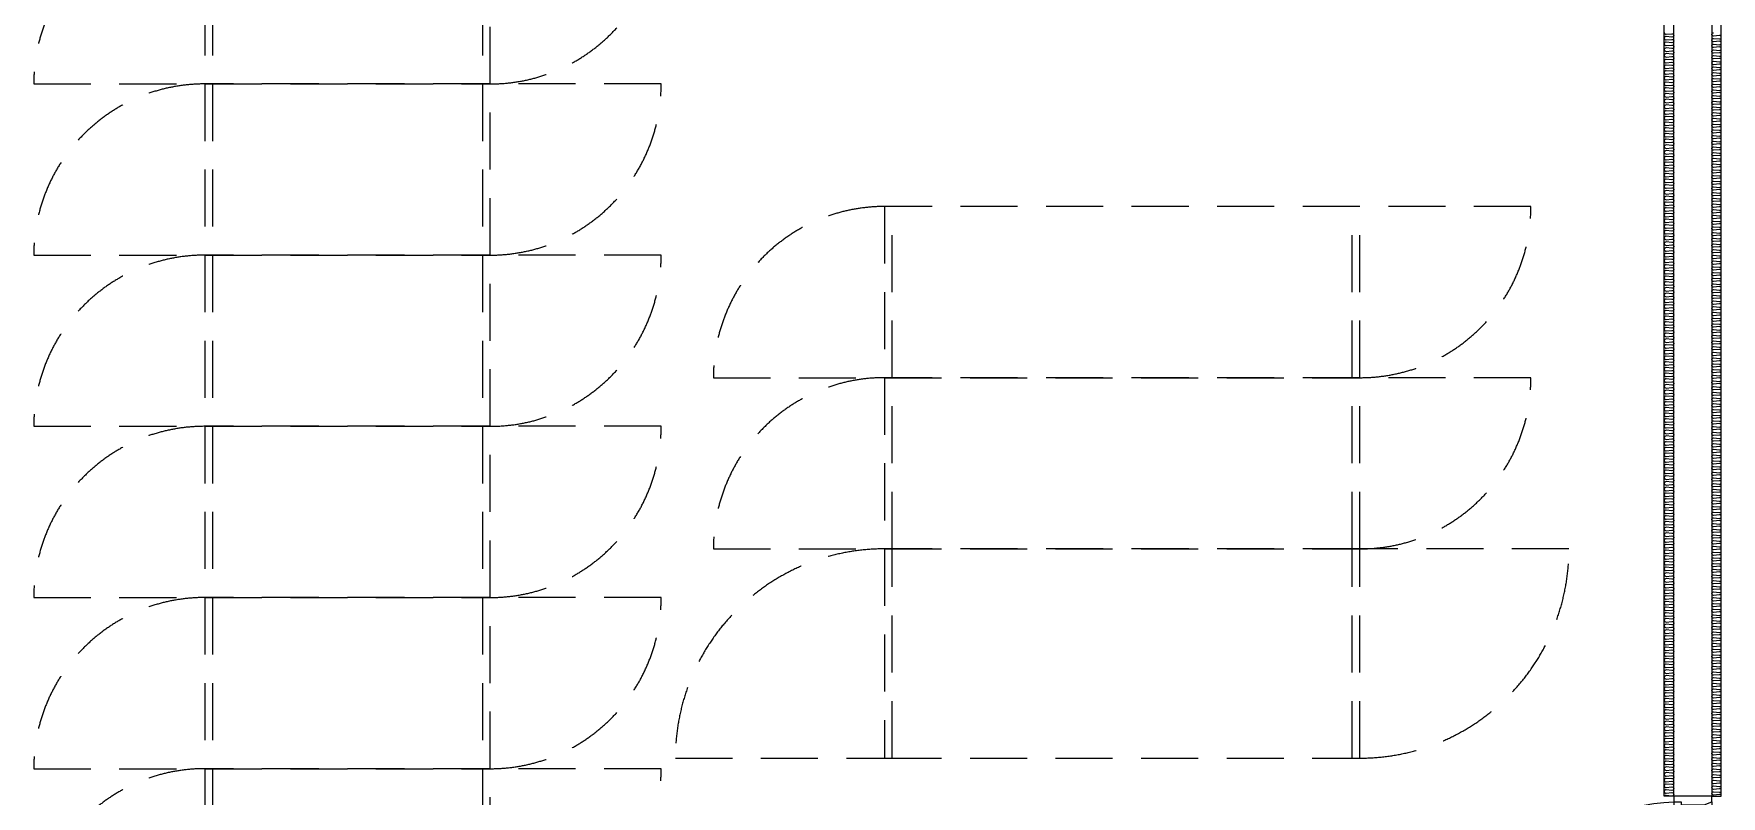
# Model space of a CAD drawing. Header units: millimetres. Extents: x -95754 to 177808, y 34455 to 150605.
# Drawn here: x 126028 to 134904, y 114070 to 118078 of the extents above; entities that cross this region are included whole.
import ezdxf

# ---------------------------------------------------------------- set-up
doc = ezdxf.new("R2010")
doc.units = ezdxf.units.MM
doc.header["$LTSCALE"] = 300
doc.linetypes.add('H1', pattern=[1.5, 1, -0.5])
for name, color, linetype in [('------00 Switch Gear', 8, 'Continuous'), ('------00 Switch Gear_Number', 1, 'Continuous'), ('A-DOOR', 4, 'Continuous'), ('A-DOOR-1', 1, 'Continuous'), ('A-DOOR-8', 8, 'Continuous'), ('A-ETC-전기', 253, 'H1'), ('A-WALL-D', 7, 'Continuous'), ('ISL', 251, 'Continuous')]:
    doc.layers.add(name, color=color, linetype=linetype)

# ---------------------------------------------------------------- blocks, each defined once
blk = doc.blocks.new('FSD-1')
at = {"layer": 'A-DOOR'}
for points in [[(190359.4, 600586.7), (190359.4, 600556.7), (190319.4, 600556.7), (190319.4, 600541.7), (190199.4, 600541.7), (190159.4, 600556.7), (190159.4, 600586.7)], [(190359.4, 599516.7), (191399.4, 599516.7), (191399.4, 599556.7), (190359.4, 599556.7)], [(190359.4, 599486.7), (190359.4, 599516.7), (190319.4, 599516.7), (190319.4, 599531.7), (190199.4, 599531.7), (190159.4, 599516.7), (190159.4, 599486.7)]]:
    blk.add_lwpolyline(points, close=True, dxfattribs=at)
at = {"layer": 'A-DOOR-1'}
blk.add_arc((190322.5, 599479.8), 1077.5, 1.96142, 88.03858, dxfattribs=at)
at = {"layer": 'A-DOOR-8'}
for p, q in [((190159.4, 600556.7), (190159.4, 599516.7)), ((190319.4, 600556.7), (190319.4, 599516.7)), ((190359.4, 600556.7), (190359.4, 599516.7))]:
    blk.add_line(p, q, dxfattribs=at)
blk = doc.blocks.new('1100x2200')
at = {"layer": 'A-ETC-전기'}
for p, q in [((-2160, 0), (-2160, 1100)), ((1400, 1100), (258, 1100)), ((260, 0), (260, 1100)), ((-3300, 0), (-2158, 0))]:
    blk.add_line(p, q, dxfattribs=at)
at = {"layer": 'A-ETC-전기', "elevation": 0}
blk.add_lwpolyline([(300, 0), (300, 1100), (-2200, 1100), (-2200, 0)], close=True, dxfattribs=at)
at = {"layer": 'A-ETC-전기'}
for centre, start, end in [((-2200, 0), 90, 180), ((300, 1100), 270, 0)]:
    blk.add_arc(centre, 1100, start, end, dxfattribs=at)
blk = doc.blocks.new('900x2200')
at = {"layer": 'A-ETC-전기'}
for p, q in [((-2460, 900), (-2460, 0)), ((900, 900), (-42, 900)), ((-40, 900), (-40, 0)), ((-3400, 0), (-2458, 0))]:
    blk.add_line(p, q, dxfattribs=at)
blk.add_lwpolyline([(-2500, 900), (-2500, 0), (0, 0), (0, 900)], close=True, dxfattribs=at)
for centre, start, end in [((-2500, 0), 90, 180), ((0, 900), 270, 0)]:
    blk.add_arc(centre, 900, start, end, dxfattribs=at)
blk = doc.blocks.new('900X1500')
at = {"layer": 'A-ETC-전기'}
for p, q in [((-1460, 900), (-1460, 0)), ((900, 900), (-42, 900)), ((-40, 900), (-40, 0)), ((-2400, 0), (-1458, 0))]:
    blk.add_line(p, q, dxfattribs=at)
at = {"layer": 'A-ETC-전기', "elevation": 0}
blk.add_lwpolyline([(-1500, 900), (-1500, 0), (0, 0), (0, 900)], close=True, dxfattribs=at)
at = {"layer": 'A-ETC-전기'}
for centre, start, end in [((-1500, 0), 90, 180), ((0, 900), 270, 0)]:
    blk.add_arc(centre, 900, start, end, dxfattribs=at)

msp = doc.modelspace()

# ---------------------------------------------------------------- linework, layer by layer
at = {"layer": 'A-WALL-D'}
msp.add_lwpolyline([(134653.6, 114070), (134653.6, 124205), (134853.6, 124205), (134853.6, 114070), (134653.6, 114070)], dxfattribs=at)
at = {"layer": 'ISL'}
for p, q in [((134653.6, 114070), (134603.6, 114070)), ((134853.6, 114070), (134903.6, 114070))]:
    msp.add_line(p, q, dxfattribs=at)
msp.add_lwpolyline([(134603.6, 114070), (134603.6, 124205)], dxfattribs=at)
at = {"layer": 'ISL', "elevation": 0}
msp.add_lwpolyline([(134903.6, 114070), (134903.6, 124205)], dxfattribs=at)
at = {"layer": 'ISL'}
msp.add_lwpolyline([(134603.6, 118085, 0.44469), (134613.6, 118076), (134643.6, 118079, -1.108889), (134643.6, 118061), (134613.6, 118064, 0.44469), (134603.6, 118055, 0.44469), (134613.6, 118046), (134643.6, 118049, -1.108889), (134643.6, 118031), (134613.6, 118034, 0.44469), (134603.6, 118025, 0.44469), (134613.6, 118016), (134643.6, 118019, -1.108889), (134643.6, 118001), (134613.6, 118004, 0.44469), (134603.6, 117995, 0.44469), (134613.6, 117986), (134643.6, 117989, -1.108889), (134643.6, 117971), (134613.6, 117974, 0.44469), (134603.6, 117965, 0.44469), (134613.6, 117956), (134643.6, 117959, -1.108889), (134643.6, 117941), (134613.6, 117944, 0.44469), (134603.6, 117935, 0.44469), (134613.6, 117926), (134643.6, 117929, -1.108889), (134643.6, 117911), (134613.6, 117914, 0.44469), (134603.6, 117905, 0.44469), (134613.6, 117896), (134643.6, 117899, -1.108889), (134643.6, 117881), (134613.6, 117884, 0.44469), (134603.6, 117875, 0.44469), (134613.6, 117866), (134643.6, 117869, -1.108889), (134643.6, 117851), (134613.6, 117854, 0.44469), (134603.6, 117845, 0.44469), (134613.6, 117836), (134643.6, 117839, -1.108889), (134643.6, 117821), (134613.6, 117824, 0.44469), (134603.6, 117815, 0.44469), (134613.6, 117806), (134643.6, 117809, -1.108889), (134643.6, 117791), (134613.6, 117794, 0.44469), (134603.6, 117785, 0.44469), (134613.6, 117776), (134643.6, 117779, -1.108889), (134643.6, 117761), (134613.6, 117764, 0.44469), (134603.6, 117755, 0.44469), (134613.6, 117746), (134643.6, 117749, -1.108889), (134643.6, 117731), (134613.6, 117734, 0.44469), (134603.6, 117725, 0.44469), (134613.6, 117716), (134643.6, 117719, -1.108889), (134643.6, 117701), (134613.6, 117704, 0.44469), (134603.6, 117695, 0.44469), (134613.6, 117686), (134643.6, 117689, -1.108889), (134643.6, 117671), (134613.6, 117674, 0.44469), (134603.6, 117665, 0.44469), (134613.6, 117656), (134643.6, 117659, -1.108889), (134643.6, 117641), (134613.6, 117644, 0.44469), (134603.6, 117635, 0.44469), (134613.6, 117626), (134643.6, 117629, -1.108889), (134643.6, 117611), (134613.6, 117614, 0.44469), (134603.6, 117605, 0.44469), (134613.6, 117596), (134643.6, 117599, -1.108889), (134643.6, 117581), (134613.6, 117584, 0.44469), (134603.6, 117575, 0.44469), (134613.6, 117566), (134643.6, 117569, -1.108889), (134643.6, 117551), (134613.6, 117554, 0.44469), (134603.6, 117545, 0.44469), (134613.6, 117536), (134643.6, 117539, -1.108889), (134643.6, 117521), (134613.6, 117524, 0.44469), (134603.6, 117515, 0.44469), (134613.6, 117506), (134643.6, 117509, -1.108889), (134643.6, 117491), (134613.6, 117494, 0.44469), (134603.6, 117485, 0.44469), (134613.6, 117476), (134643.6, 117479, -1.108889), (134643.6, 117461), (134613.6, 117464, 0.44469), (134603.6, 117455, 0.44469), (134613.6, 117446), (134643.6, 117449, -1.108889), (134643.6, 117431), (134613.6, 117434, 0.44469), (134603.6, 117425, 0.44469), (134613.6, 117416), (134643.6, 117419, -1.108889), (134643.6, 117401), (134613.6, 117404, 0.44469), (134603.6, 117395, 0.44469), (134613.6, 117386), (134643.6, 117389, -1.108889), (134643.6, 117371), (134613.6, 117374, 0.44469), (134603.6, 117365, 0.44469), (134613.6, 117356), (134643.6, 117359, -1.108889), (134643.6, 117341), (134613.6, 117344, 0.44469), (134603.6, 117335, 0.44469), (134613.6, 117326), (134643.6, 117329, -1.108889), (134643.6, 117311), (134613.6, 117314, 0.44469), (134603.6, 117305, 0.44469), (134613.6, 117296), (134643.6, 117299, -1.108889), (134643.6, 117281), (134613.6, 117284, 0.44469), (134603.6, 117275, 0.44469), (134613.6, 117266), (134643.6, 117269, -1.108889), (134643.6, 117251), (134613.6, 117254, 0.44469), (134603.6, 117245, 0.44469), (134613.6, 117236), (134643.6, 117239, -1.108889), (134643.6, 117221), (134613.6, 117224, 0.44469), (134603.6, 117215, 0.44469), (134613.6, 117206), (134643.6, 117209, -1.108889), (134643.6, 117191), (134613.6, 117194, 0.44469), (134603.6, 117185, 0.44469), (134613.6, 117176), (134643.6, 117179, -1.108889), (134643.6, 117161), (134613.6, 117164, 0.44469), (134603.6, 117155, 0.44469), (134613.6, 117146), (134643.6, 117149, -1.108889), (134643.6, 117131), (134613.6, 117134, 0.44469), (134603.6, 117125, 0.44469), (134613.6, 117116), (134643.6, 117119, -1.108889), (134643.6, 117101), (134613.6, 117104, 0.44469), (134603.6, 117095, 0.44469), (134613.6, 117086), (134643.6, 117089, -1.108889), (134643.6, 117071), (134613.6, 117074, 0.44469), (134603.6, 117065, 0.44469), (134613.6, 117056), (134643.6, 117059, -1.108889), (134643.6, 117041), (134613.6, 117044, 0.44469), (134603.6, 117035, 0.44469), (134613.6, 117026), (134643.6, 117029, -1.108889), (134643.6, 117011), (134613.6, 117014, 0.44469), (134603.6, 117005, 0.44469), (134613.6, 116996), (134643.6, 116999, -1.108889), (134643.6, 116981), (134613.6, 116984, 0.44469), (134603.6, 116975, 0.44469), (134613.6, 116966), (134643.6, 116969, -1.108889), (134643.6, 116951), (134613.6, 116954, 0.44469), (134603.6, 116945, 0.44469), (134613.6, 116936), (134643.6, 116939, -1.108889), (134643.6, 116921), (134613.6, 116924, 0.44469), (134603.6, 116915, 0.44469), (134613.6, 116906), (134643.6, 116909, -1.108889), (134643.6, 116891), (134613.6, 116894, 0.44469), (134603.6, 116885, 0.44469), (134613.6, 116876), (134643.6, 116879, -1.108889), (134643.6, 116861), (134613.6, 116864, 0.44469), (134603.6, 116855, 0.44469), (134613.6, 116846), (134643.6, 116849, -1.108889), (134643.6, 116831), (134613.6, 116834, 0.44469), (134603.6, 116825, 0.44469), (134613.6, 116816), (134643.6, 116819, -1.108889), (134643.6, 116801), (134613.6, 116804, 0.44469), (134603.6, 116795, 0.44469), (134613.6, 116786), (134643.6, 116789, -1.108889), (134643.6, 116771), (134613.6, 116774, 0.44469), (134603.6, 116765, 0.44469), (134613.6, 116756), (134643.6, 116759, -1.108889), (134643.6, 116741), (134613.6, 116744, 0.44469), (134603.6, 116735, 0.44469), (134613.6, 116726), (134643.6, 116729, -1.108889), (134643.6, 116711), (134613.6, 116714, 0.44469), (134603.6, 116705, 0.44469), (134613.6, 116696), (134643.6, 116699, -1.108889), (134643.6, 116681), (134613.6, 116684, 0.44469), (134603.6, 116675, 0.44469), (134613.6, 116666), (134643.6, 116669, -1.108889), (134643.6, 116651), (134613.6, 116654, 0.44469), (134603.6, 116645, 0.44469), (134613.6, 116636), (134643.6, 116639, -1.108889), (134643.6, 116621), (134613.6, 116624, 0.44469), (134603.6, 116615, 0.44469), (134613.6, 116606), (134643.6, 116609, -1.108889), (134643.6, 116591), (134613.6, 116594, 0.44469), (134603.6, 116585, 0.44469), (134613.6, 116576), (134643.6, 116579, -1.108889), (134643.6, 116561), (134613.6, 116564, 0.44469), (134603.6, 116555, 0.44469), (134613.6, 116546), (134643.6, 116549, -1.108889), (134643.6, 116531), (134613.6, 116534, 0.44469), (134603.6, 116525, 0.44469), (134613.6, 116516), (134643.6, 116519, -1.108889), (134643.6, 116501), (134613.6, 116504, 0.44469), (134603.6, 116495, 0.44469), (134613.6, 116486), (134643.6, 116489, -1.108889), (134643.6, 116471), (134613.6, 116474, 0.44469), (134603.6, 116465, 0.44469), (134613.6, 116456), (134643.6, 116459, -1.108889), (134643.6, 116441), (134613.6, 116444, 0.44469), (134603.6, 116435, 0.44469), (134613.6, 116426), (134643.6, 116429, -1.108889), (134643.6, 116411), (134613.6, 116414, 0.44469), (134603.6, 116405, 0.44469), (134613.6, 116396), (134643.6, 116399, -1.108889), (134643.6, 116381), (134613.6, 116384, 0.44469), (134603.6, 116375, 0.44469), (134613.6, 116366), (134643.6, 116369, -1.108889), (134643.6, 116351), (134613.6, 116354, 0.44469), (134603.6, 116345, 0.44469), (134613.6, 116336), (134643.6, 116339, -1.108889), (134643.6, 116321), (134613.6, 116324, 0.44469), (134603.6, 116315, 0.44469), (134613.6, 116306), (134643.6, 116309, -1.108889), (134643.6, 116291), (134613.6, 116294, 0.44469), (134603.6, 116285, 0.44469), (134613.6, 116276), (134643.6, 116279, -1.108889), (134643.6, 116261), (134613.6, 116264, 0.44469), (134603.6, 116255, 0.44469), (134613.6, 116246), (134643.6, 116249, -1.108889), (134643.6, 116231), (134613.6, 116234, 0.44469), (134603.6, 116225, 0.44469), (134613.6, 116216), (134643.6, 116219, -1.108889), (134643.6, 116201), (134613.6, 116204, 0.44469), (134603.6, 116195, 0.44469), (134613.6, 116186), (134643.6, 116189, -1.108889), (134643.6, 116171), (134613.6, 116174, 0.44469), (134603.6, 116165, 0.44469), (134613.6, 116156), (134643.6, 116159, -1.108889), (134643.6, 116141), (134613.6, 116144, 0.44469), (134603.6, 116135, 0.44469), (134613.6, 116126), (134643.6, 116129, -1.108889), (134643.6, 116111), (134613.6, 116114, 0.44469), (134603.6, 116105, 0.44469), (134613.6, 116096), (134643.6, 116099, -1.108889), (134643.6, 116081), (134613.6, 116084, 0.44469), (134603.6, 116075, 0.44469), (134613.6, 116066), (134643.6, 116069, -1.108889), (134643.6, 116051), (134613.6, 116054, 0.44469), (134603.6, 116045, 0.44469), (134613.6, 116036), (134643.6, 116039, -1.108889), (134643.6, 116021), (134613.6, 116024, 0.44469), (134603.6, 116015, 0.44469), (134613.6, 116006), (134643.6, 116009, -1.108889), (134643.6, 115991), (134613.6, 115994, 0.44469), (134603.6, 115985, 0.44469), (134613.6, 115976), (134643.6, 115979, -1.108889), (134643.6, 115961), (134613.6, 115964, 0.44469), (134603.6, 115955, 0.44469), (134613.6, 115946), (134643.6, 115949, -1.108889), (134643.6, 115931), (134613.6, 115934, 0.44469), (134603.6, 115925, 0.44469), (134613.6, 115916), (134643.6, 115919, -1.108889), (134643.6, 115901), (134613.6, 115904, 0.44469), (134603.6, 115895, 0.44469), (134613.6, 115886), (134643.6, 115889, -1.108889), (134643.6, 115871), (134613.6, 115874, 0.44469), (134603.6, 115865, 0.44469), (134613.6, 115856), (134643.6, 115859, -1.108889), (134643.6, 115841), (134613.6, 115844, 0.44469), (134603.6, 115835, 0.44469), (134613.6, 115826), (134643.6, 115829, -1.108889), (134643.6, 115811), (134613.6, 115814, 0.44469), (134603.6, 115805, 0.44469), (134613.6, 115796), (134643.6, 115799, -1.108889), (134643.6, 115781), (134613.6, 115784, 0.44469), (134603.6, 115775, 0.44469), (134613.6, 115766), (134643.6, 115769, -1.108889), (134643.6, 115751), (134613.6, 115754, 0.44469), (134603.6, 115745, 0.44469), (134613.6, 115736), (134643.6, 115739, -1.108889), (134643.6, 115721), (134613.6, 115724, 0.44469), (134603.6, 115715, 0.44469), (134613.6, 115706), (134643.6, 115709, -1.108889), (134643.6, 115691), (134613.6, 115694, 0.44469), (134603.6, 115685, 0.44469), (134613.6, 115676), (134643.6, 115679, -1.108889), (134643.6, 115661), (134613.6, 115664, 0.44469), (134603.6, 115655, 0.44469), (134613.6, 115646), (134643.6, 115649, -1.108889), (134643.6, 115631), (134613.6, 115634, 0.44469), (134603.6, 115625, 0.44469), (134613.6, 115616), (134643.6, 115619, -1.108889), (134643.6, 115601), (134613.6, 115604, 0.44469), (134603.6, 115595, 0.44469), (134613.6, 115586), (134643.6, 115589, -1.108889), (134643.6, 115571), (134613.6, 115574, 0.44469), (134603.6, 115565, 0.44469), (134613.6, 115556), (134643.6, 115559, -1.108889), (134643.6, 115541), (134613.6, 115544, 0.44469), (134603.6, 115535, 0.44469), (134613.6, 115526), (134643.6, 115529, -1.108889), (134643.6, 115511), (134613.6, 115514, 0.44469), (134603.6, 115505, 0.44469), (134613.6, 115496), (134643.6, 115499, -1.108889), (134643.6, 115481), (134613.6, 115484, 0.44469), (134603.6, 115475, 0.44469), (134613.6, 115466), (134643.6, 115469, -1.108889), (134643.6, 115451), (134613.6, 115454, 0.44469), (134603.6, 115445, 0.44469), (134613.6, 115436), (134643.6, 115439, -1.108889), (134643.6, 115421), (134613.6, 115424, 0.44469), (134603.6, 115415, 0.44469), (134613.6, 115406), (134643.6, 115409, -1.108889), (134643.6, 115391), (134613.6, 115394, 0.44469), (134603.6, 115385, 0.44469), (134613.6, 115376), (134643.6, 115379, -1.108889), (134643.6, 115361), (134613.6, 115364, 0.44469), (134603.6, 115355, 0.44469), (134613.6, 115346), (134643.6, 115349, -1.108889), (134643.6, 115331), (134613.6, 115334, 0.44469), (134603.6, 115325, 0.44469), (134613.6, 115316), (134643.6, 115319, -1.108889), (134643.6, 115301), (134613.6, 115304, 0.44469), (134603.6, 115295, 0.44469), (134613.6, 115286), (134643.6, 115289, -1.108889), (134643.6, 115271), (134613.6, 115274, 0.44469), (134603.6, 115265, 0.44469), (134613.6, 115256), (134643.6, 115259, -1.108889), (134643.6, 115241), (134613.6, 115244, 0.44469), (134603.6, 115235, 0.44469), (134613.6, 115226), (134643.6, 115229, -1.108889), (134643.6, 115211), (134613.6, 115214, 0.44469), (134603.6, 115205, 0.44469), (134613.6, 115196), (134643.6, 115199, -1.108889), (134643.6, 115181), (134613.6, 115184, 0.44469), (134603.6, 115175, 0.44469), (134613.6, 115166), (134643.6, 115169, -1.108889), (134643.6, 115151), (134613.6, 115154, 0.44469), (134603.6, 115145, 0.44469), (134613.6, 115136), (134643.6, 115139, -1.108889), (134643.6, 115121), (134613.6, 115124, 0.44469), (134603.6, 115115, 0.44469), (134613.6, 115106), (134643.6, 115109, -1.108889), (134643.6, 115091), (134613.6, 115094, 0.44469), (134603.6, 115085, 0.44469), (134613.6, 115076), (134643.6, 115079, -1.108889), (134643.6, 115061), (134613.6, 115064, 0.44469), (134603.6, 115055, 0.44469), (134613.6, 115046), (134643.6, 115049, -1.108889), (134643.6, 115031), (134613.6, 115034, 0.44469), (134603.6, 115025, 0.44469), (134613.6, 115016), (134643.6, 115019, -1.108889), (134643.6, 115001), (134613.6, 115004, 0.44469), (134603.6, 114995, 0.44469), (134613.6, 114986), (134643.6, 114989, -1.108889), (134643.6, 114971), (134613.6, 114974, 0.44469), (134603.6, 114965, 0.44469), (134613.6, 114956), (134643.6, 114959, -1.108889), (134643.6, 114941), (134613.6, 114944, 0.44469), (134603.6, 114935, 0.44469), (134613.6, 114926), (134643.6, 114929, -1.108889), (134643.6, 114911), (134613.6, 114914, 0.44469), (134603.6, 114905, 0.44469), (134613.6, 114896), (134643.6, 114899, -1.108889), (134643.6, 114881), (134613.6, 114884, 0.44469), (134603.6, 114875, 0.44469), (134613.6, 114866), (134643.6, 114869, -1.108889), (134643.6, 114851), (134613.6, 114854, 0.44469), (134603.6, 114845, 0.44469), (134613.6, 114836), (134643.6, 114839, -1.108889), (134643.6, 114821), (134613.6, 114824, 0.44469), (134603.6, 114815, 0.44469), (134613.6, 114806), (134643.6, 114809, -1.108889), (134643.6, 114791), (134613.6, 114794, 0.44469), (134603.6, 114785, 0.44469), (134613.6, 114776), (134643.6, 114779, -1.108889), (134643.6, 114761), (134613.6, 114764, 0.44469), (134603.6, 114755, 0.44469), (134613.6, 114746), (134643.6, 114749, -1.108889), (134643.6, 114731), (134613.6, 114734, 0.44469), (134603.6, 114725, 0.44469), (134613.6, 114716), (134643.6, 114719, -1.108889), (134643.6, 114701), (134613.6, 114704, 0.44469), (134603.6, 114695, 0.44469), (134613.6, 114686), (134643.6, 114689, -1.108889), (134643.6, 114671), (134613.6, 114674, 0.44469), (134603.6, 114665, 0.44469), (134613.6, 114656), (134643.6, 114659, -1.108889), (134643.6, 114641), (134613.6, 114644, 0.44469), (134603.6, 114635, 0.44469), (134613.6, 114626), (134643.6, 114629, -1.108889), (134643.6, 114611), (134613.6, 114614, 0.44469), (134603.6, 114605, 0.44469), (134613.6, 114596), (134643.6, 114599, -1.108889), (134643.6, 114581), (134613.6, 114584, 0.44469), (134603.6, 114575, 0.44469), (134613.6, 114566), (134643.6, 114569, -1.108889), (134643.6, 114551), (134613.6, 114554, 0.44469), (134603.6, 114545, 0.44469), (134613.6, 114536), (134643.6, 114539, -1.108889), (134643.6, 114521), (134613.6, 114524, 0.44469), (134603.6, 114515, 0.44469), (134613.6, 114506), (134643.6, 114509, -1.108889), (134643.6, 114491), (134613.6, 114494, 0.44469), (134603.6, 114485, 0.44469), (134613.6, 114476), (134643.6, 114479, -1.108889), (134643.6, 114461), (134613.6, 114464, 0.44469), (134603.6, 114455, 0.44469), (134613.6, 114446), (134643.6, 114449, -1.108889), (134643.6, 114431), (134613.6, 114434, 0.44469), (134603.6, 114425, 0.44469), (134613.6, 114416), (134643.6, 114419, -1.108889), (134643.6, 114401), (134613.6, 114404, 0.44469), (134603.6, 114395, 0.44469), (134613.6, 114386), (134643.6, 114389, -1.108889), (134643.6, 114371), (134613.6, 114374, 0.44469), (134603.6, 114365, 0.44469), (134613.6, 114356), (134643.6, 114359, -1.108889), (134643.6, 114341), (134613.6, 114344, 0.44469), (134603.6, 114335, 0.44469), (134613.6, 114326), (134643.6, 114329, -1.108889), (134643.6, 114311), (134613.6, 114314, 0.44469), (134603.6, 114305, 0.44469), (134613.6, 114296), (134643.6, 114299, -1.108889), (134643.6, 114281), (134613.6, 114284, 0.44469), (134603.6, 114275, 0.44469), (134613.6, 114266), (134643.6, 114269, -1.108889), (134643.6, 114251), (134613.6, 114254, 0.44469), (134603.6, 114245, 0.44469), (134613.6, 114236), (134643.6, 114239, -1.108889), (134643.6, 114221), (134613.6, 114224, 0.44469), (134603.6, 114215, 0.44469), (134613.6, 114206), (134643.6, 114209, -1.108889), (134643.6, 114191), (134613.6, 114194, 0.44469), (134603.6, 114185, 0.44469), (134613.6, 114176), (134643.6, 114179, -1.108889), (134643.6, 114161), (134613.6, 114164, 0.44469), (134603.6, 114155, 0.44469), (134613.6, 114146), (134643.6, 114149, -1.108889), (134643.6, 114131), (134613.6, 114134, 0.44469), (134603.6, 114125, 0.44469), (134613.6, 114116), (134643.6, 114119, -1.108889), (134643.6, 114101), (134613.6, 114104, 0.44469), (134603.6, 114095, 0.44469), (134613.6, 114086), (134643.6, 114089, -1.108889), (134643.6, 114071), (134613.6, 114074, 0.278724), (134605.1, 114070, 0.278724)], format="xyb", dxfattribs=at)
at = {"layer": 'ISL', "elevation": 0}
msp.add_lwpolyline([(134903.6, 114070, 0.44469), (134893.6, 114079), (134863.6, 114076, -1.108889), (134863.6, 114094), (134893.6, 114091, 0.44469), (134903.6, 114100, 0.44469), (134893.6, 114109), (134863.6, 114106, -1.108889), (134863.6, 114124), (134893.6, 114121, 0.44469), (134903.6, 114130, 0.44469), (134893.6, 114139), (134863.6, 114136, -1.108889), (134863.6, 114154), (134893.6, 114151, 0.44469), (134903.6, 114160, 0.44469), (134893.6, 114169), (134863.6, 114166, -1.108889), (134863.6, 114184), (134893.6, 114181, 0.44469), (134903.6, 114190, 0.44469), (134893.6, 114199), (134863.6, 114196, -1.108889), (134863.6, 114214), (134893.6, 114211, 0.44469), (134903.6, 114220, 0.44469), (134893.6, 114229), (134863.6, 114226, -1.108889), (134863.6, 114244), (134893.6, 114241, 0.44469), (134903.6, 114250, 0.44469), (134893.6, 114259), (134863.6, 114256, -1.108889), (134863.6, 114274), (134893.6, 114271, 0.44469), (134903.6, 114280, 0.44469), (134893.6, 114289), (134863.6, 114286, -1.108889), (134863.6, 114304), (134893.6, 114301, 0.44469), (134903.6, 114310, 0.44469), (134893.6, 114319), (134863.6, 114316, -1.108889), (134863.6, 114334), (134893.6, 114331, 0.44469), (134903.6, 114340, 0.44469), (134893.6, 114349), (134863.6, 114346, -1.108889), (134863.6, 114364), (134893.6, 114361, 0.44469), (134903.6, 114370, 0.44469), (134893.6, 114379), (134863.6, 114376, -1.108889), (134863.6, 114394), (134893.6, 114391, 0.44469), (134903.6, 114400, 0.44469), (134893.6, 114409), (134863.6, 114406, -1.108889), (134863.6, 114424), (134893.6, 114421, 0.44469), (134903.6, 114430, 0.44469), (134893.6, 114439), (134863.6, 114436, -1.108889), (134863.6, 114454), (134893.6, 114451, 0.44469), (134903.6, 114460, 0.44469), (134893.6, 114469), (134863.6, 114466, -1.108889), (134863.6, 114484), (134893.6, 114481, 0.44469), (134903.6, 114490, 0.44469), (134893.6, 114499), (134863.6, 114496, -1.108889), (134863.6, 114514), (134893.6, 114511, 0.44469), (134903.6, 114520, 0.44469), (134893.6, 114529), (134863.6, 114526, -1.108889), (134863.6, 114544), (134893.6, 114541, 0.44469), (134903.6, 114550, 0.44469), (134893.6, 114559), (134863.6, 114556, -1.108889), (134863.6, 114574), (134893.6, 114571, 0.44469), (134903.6, 114580, 0.44469), (134893.6, 114589), (134863.6, 114586, -1.108889), (134863.6, 114604), (134893.6, 114601, 0.44469), (134903.6, 114610, 0.44469), (134893.6, 114619), (134863.6, 114616, -1.108889), (134863.6, 114634), (134893.6, 114631, 0.44469), (134903.6, 114640, 0.44469), (134893.6, 114649), (134863.6, 114646, -1.108889), (134863.6, 114664), (134893.6, 114661, 0.44469), (134903.6, 114670, 0.44469), (134893.6, 114679), (134863.6, 114676, -1.108889), (134863.6, 114694), (134893.6, 114691, 0.44469), (134903.6, 114700, 0.44469), (134893.6, 114709), (134863.6, 114706, -1.108889), (134863.6, 114724), (134893.6, 114721, 0.44469), (134903.6, 114730, 0.44469), (134893.6, 114739), (134863.6, 114736, -1.108889), (134863.6, 114754), (134893.6, 114751, 0.44469), (134903.6, 114760, 0.44469), (134893.6, 114769), (134863.6, 114766, -1.108889), (134863.6, 114784), (134893.6, 114781, 0.44469), (134903.6, 114790, 0.44469), (134893.6, 114799), (134863.6, 114796, -1.108889), (134863.6, 114814), (134893.6, 114811, 0.44469), (134903.6, 114820, 0.44469), (134893.6, 114829), (134863.6, 114826, -1.108889), (134863.6, 114844), (134893.6, 114841, 0.44469), (134903.6, 114850, 0.44469), (134893.6, 114859), (134863.6, 114856, -1.108889), (134863.6, 114874), (134893.6, 114871, 0.44469), (134903.6, 114880, 0.44469), (134893.6, 114889), (134863.6, 114886, -1.108889), (134863.6, 114904), (134893.6, 114901, 0.44469), (134903.6, 114910, 0.44469), (134893.6, 114919), (134863.6, 114916, -1.108889), (134863.6, 114934), (134893.6, 114931, 0.44469), (134903.6, 114940, 0.44469), (134893.6, 114949), (134863.6, 114946, -1.108889), (134863.6, 114964), (134893.6, 114961, 0.44469), (134903.6, 114970, 0.44469), (134893.6, 114979), (134863.6, 114976, -1.108889), (134863.6, 114994), (134893.6, 114991, 0.44469), (134903.6, 115000, 0.44469), (134893.6, 115009), (134863.6, 115006, -1.108889), (134863.6, 115024), (134893.6, 115021, 0.44469), (134903.6, 115030, 0.44469), (134893.6, 115039), (134863.6, 115036, -1.108889), (134863.6, 115054), (134893.6, 115051, 0.44469), (134903.6, 115060, 0.44469), (134893.6, 115069), (134863.6, 115066, -1.108889), (134863.6, 115084), (134893.6, 115081, 0.44469), (134903.6, 115090, 0.44469), (134893.6, 115099), (134863.6, 115096, -1.108889), (134863.6, 115114), (134893.6, 115111, 0.44469), (134903.6, 115120, 0.44469), (134893.6, 115129), (134863.6, 115126, -1.108889), (134863.6, 115144), (134893.6, 115141, 0.44469), (134903.6, 115150, 0.44469), (134893.6, 115159), (134863.6, 115156, -1.108889), (134863.6, 115174), (134893.6, 115171, 0.44469), (134903.6, 115180, 0.44469), (134893.6, 115189), (134863.6, 115186, -1.108889), (134863.6, 115204), (134893.6, 115201, 0.44469), (134903.6, 115210, 0.44469), (134893.6, 115219), (134863.6, 115216, -1.108889), (134863.6, 115234), (134893.6, 115231, 0.44469), (134903.6, 115240, 0.44469), (134893.6, 115249), (134863.6, 115246, -1.108889), (134863.6, 115264), (134893.6, 115261, 0.44469), (134903.6, 115270, 0.44469), (134893.6, 115279), (134863.6, 115276, -1.108889), (134863.6, 115294), (134893.6, 115291, 0.44469), (134903.6, 115300, 0.44469), (134893.6, 115309), (134863.6, 115306, -1.108889), (134863.6, 115324), (134893.6, 115321, 0.44469), (134903.6, 115330, 0.44469), (134893.6, 115339), (134863.6, 115336, -1.108889), (134863.6, 115354), (134893.6, 115351, 0.44469), (134903.6, 115360, 0.44469), (134893.6, 115369), (134863.6, 115366, -1.108889), (134863.6, 115384), (134893.6, 115381, 0.44469), (134903.6, 115390, 0.44469), (134893.6, 115399), (134863.6, 115396, -1.108889), (134863.6, 115414), (134893.6, 115411, 0.44469), (134903.6, 115420, 0.44469), (134893.6, 115429), (134863.6, 115426, -1.108889), (134863.6, 115444), (134893.6, 115441, 0.44469), (134903.6, 115450, 0.44469), (134893.6, 115459), (134863.6, 115456, -1.108889), (134863.6, 115474), (134893.6, 115471, 0.44469), (134903.6, 115480, 0.44469), (134893.6, 115489), (134863.6, 115486, -1.108889), (134863.6, 115504), (134893.6, 115501, 0.44469), (134903.6, 115510, 0.44469), (134893.6, 115519), (134863.6, 115516, -1.108889), (134863.6, 115534), (134893.6, 115531, 0.44469), (134903.6, 115540, 0.44469), (134893.6, 115549), (134863.6, 115546, -1.108889), (134863.6, 115564), (134893.6, 115561, 0.44469), (134903.6, 115570, 0.44469), (134893.6, 115579), (134863.6, 115576, -1.108889), (134863.6, 115594), (134893.6, 115591, 0.44469), (134903.6, 115600, 0.44469), (134893.6, 115609), (134863.6, 115606, -1.108889), (134863.6, 115624), (134893.6, 115621, 0.44469), (134903.6, 115630, 0.44469), (134893.6, 115639), (134863.6, 115636, -1.108889), (134863.6, 115654), (134893.6, 115651, 0.44469), (134903.6, 115660, 0.44469), (134893.6, 115669), (134863.6, 115666, -1.108889), (134863.6, 115684), (134893.6, 115681, 0.44469), (134903.6, 115690, 0.44469), (134893.6, 115699), (134863.6, 115696, -1.108889), (134863.6, 115714), (134893.6, 115711, 0.44469), (134903.6, 115720, 0.44469), (134893.6, 115729), (134863.6, 115726, -1.108889), (134863.6, 115744), (134893.6, 115741, 0.44469), (134903.6, 115750, 0.44469), (134893.6, 115759), (134863.6, 115756, -1.108889), (134863.6, 115774), (134893.6, 115771, 0.44469), (134903.6, 115780, 0.44469), (134893.6, 115789), (134863.6, 115786, -1.108889), (134863.6, 115804), (134893.6, 115801, 0.44469), (134903.6, 115810, 0.44469), (134893.6, 115819), (134863.6, 115816, -1.108889), (134863.6, 115834), (134893.6, 115831, 0.44469), (134903.6, 115840, 0.44469), (134893.6, 115849), (134863.6, 115846, -1.108889), (134863.6, 115864), (134893.6, 115861, 0.44469), (134903.6, 115870, 0.44469), (134893.6, 115879), (134863.6, 115876, -1.108889), (134863.6, 115894), (134893.6, 115891, 0.44469), (134903.6, 115900, 0.44469), (134893.6, 115909), (134863.6, 115906, -1.108889), (134863.6, 115924), (134893.6, 115921, 0.44469), (134903.6, 115930, 0.44469), (134893.6, 115939), (134863.6, 115936, -1.108889), (134863.6, 115954), (134893.6, 115951, 0.44469), (134903.6, 115960, 0.44469), (134893.6, 115969), (134863.6, 115966, -1.108889), (134863.6, 115984), (134893.6, 115981, 0.44469), (134903.6, 115990, 0.44469), (134893.6, 115999), (134863.6, 115996, -1.108889), (134863.6, 116014), (134893.6, 116011, 0.44469), (134903.6, 116020, 0.44469), (134893.6, 116029), (134863.6, 116026, -1.108889), (134863.6, 116044), (134893.6, 116041, 0.44469), (134903.6, 116050, 0.44469), (134893.6, 116059), (134863.6, 116056, -1.108889), (134863.6, 116074), (134893.6, 116071, 0.44469), (134903.6, 116080, 0.44469), (134893.6, 116089), (134863.6, 116086, -1.108889), (134863.6, 116104), (134893.6, 116101, 0.44469), (134903.6, 116110, 0.44469), (134893.6, 116119), (134863.6, 116116, -1.108889), (134863.6, 116134), (134893.6, 116131, 0.44469), (134903.6, 116140, 0.44469), (134893.6, 116149), (134863.6, 116146, -1.108889), (134863.6, 116164), (134893.6, 116161, 0.44469), (134903.6, 116170, 0.44469), (134893.6, 116179), (134863.6, 116176, -1.108889), (134863.6, 116194), (134893.6, 116191, 0.44469), (134903.6, 116200, 0.44469), (134893.6, 116209), (134863.6, 116206, -1.108889), (134863.6, 116224), (134893.6, 116221, 0.44469), (134903.6, 116230, 0.44469), (134893.6, 116239), (134863.6, 116236, -1.108889), (134863.6, 116254), (134893.6, 116251, 0.44469), (134903.6, 116260, 0.44469), (134893.6, 116269), (134863.6, 116266, -1.108889), (134863.6, 116284), (134893.6, 116281, 0.44469), (134903.6, 116290, 0.44469), (134893.6, 116299), (134863.6, 116296, -1.108889), (134863.6, 116314), (134893.6, 116311, 0.44469), (134903.6, 116320, 0.44469), (134893.6, 116329), (134863.6, 116326, -1.108889), (134863.6, 116344), (134893.6, 116341, 0.44469), (134903.6, 116350, 0.44469), (134893.6, 116359), (134863.6, 116356, -1.108889), (134863.6, 116374), (134893.6, 116371, 0.44469), (134903.6, 116380, 0.44469), (134893.6, 116389), (134863.6, 116386, -1.108889), (134863.6, 116404), (134893.6, 116401, 0.44469), (134903.6, 116410, 0.44469), (134893.6, 116419), (134863.6, 116416, -1.108889), (134863.6, 116434), (134893.6, 116431, 0.44469), (134903.6, 116440, 0.44469), (134893.6, 116449), (134863.6, 116446, -1.108889), (134863.6, 116464), (134893.6, 116461, 0.44469), (134903.6, 116470, 0.44469), (134893.6, 116479), (134863.6, 116476, -1.108889), (134863.6, 116494), (134893.6, 116491, 0.44469), (134903.6, 116500, 0.44469), (134893.6, 116509), (134863.6, 116506, -1.108889), (134863.6, 116524), (134893.6, 116521, 0.44469), (134903.6, 116530, 0.44469), (134893.6, 116539), (134863.6, 116536, -1.108889), (134863.6, 116554), (134893.6, 116551, 0.44469), (134903.6, 116560, 0.44469), (134893.6, 116569), (134863.6, 116566, -1.108889), (134863.6, 116584), (134893.6, 116581, 0.44469), (134903.6, 116590, 0.44469), (134893.6, 116599), (134863.6, 116596, -1.108889), (134863.6, 116614), (134893.6, 116611, 0.44469), (134903.6, 116620, 0.44469), (134893.6, 116629), (134863.6, 116626, -1.108889), (134863.6, 116644), (134893.6, 116641, 0.44469), (134903.6, 116650, 0.44469), (134893.6, 116659), (134863.6, 116656, -1.108889), (134863.6, 116674), (134893.6, 116671, 0.44469), (134903.6, 116680, 0.44469), (134893.6, 116689), (134863.6, 116686, -1.108889), (134863.6, 116704), (134893.6, 116701, 0.44469), (134903.6, 116710, 0.44469), (134893.6, 116719), (134863.6, 116716, -1.108889), (134863.6, 116734), (134893.6, 116731, 0.44469), (134903.6, 116740, 0.44469), (134893.6, 116749), (134863.6, 116746, -1.108889), (134863.6, 116764), (134893.6, 116761, 0.44469), (134903.6, 116770, 0.44469), (134893.6, 116779), (134863.6, 116776, -1.108889), (134863.6, 116794), (134893.6, 116791, 0.44469), (134903.6, 116800, 0.44469), (134893.6, 116809), (134863.6, 116806, -1.108889), (134863.6, 116824), (134893.6, 116821, 0.44469), (134903.6, 116830, 0.44469), (134893.6, 116839), (134863.6, 116836, -1.108889), (134863.6, 116854), (134893.6, 116851, 0.44469), (134903.6, 116860, 0.44469), (134893.6, 116869), (134863.6, 116866, -1.108889), (134863.6, 116884), (134893.6, 116881, 0.44469), (134903.6, 116890, 0.44469), (134893.6, 116899), (134863.6, 116896, -1.108889), (134863.6, 116914), (134893.6, 116911, 0.44469), (134903.6, 116920, 0.44469), (134893.6, 116929), (134863.6, 116926, -1.108889), (134863.6, 116944), (134893.6, 116941, 0.44469), (134903.6, 116950, 0.44469), (134893.6, 116959), (134863.6, 116956, -1.108889), (134863.6, 116974), (134893.6, 116971, 0.44469), (134903.6, 116980, 0.44469), (134893.6, 116989), (134863.6, 116986, -1.108889), (134863.6, 117004), (134893.6, 117001, 0.44469), (134903.6, 117010, 0.44469), (134893.6, 117019), (134863.6, 117016, -1.108889), (134863.6, 117034), (134893.6, 117031, 0.44469), (134903.6, 117040, 0.44469), (134893.6, 117049), (134863.6, 117046, -1.108889), (134863.6, 117064), (134893.6, 117061, 0.44469), (134903.6, 117070, 0.44469), (134893.6, 117079), (134863.6, 117076, -1.108889), (134863.6, 117094), (134893.6, 117091, 0.44469), (134903.6, 117100, 0.44469), (134893.6, 117109), (134863.6, 117106, -1.108889), (134863.6, 117124), (134893.6, 117121, 0.44469), (134903.6, 117130, 0.44469), (134893.6, 117139), (134863.6, 117136, -1.108889), (134863.6, 117154), (134893.6, 117151, 0.44469), (134903.6, 117160, 0.44469), (134893.6, 117169), (134863.6, 117166, -1.108889), (134863.6, 117184), (134893.6, 117181, 0.44469), (134903.6, 117190, 0.44469), (134893.6, 117199), (134863.6, 117196, -1.108889), (134863.6, 117214), (134893.6, 117211, 0.44469), (134903.6, 117220, 0.44469), (134893.6, 117229), (134863.6, 117226, -1.108889), (134863.6, 117244), (134893.6, 117241, 0.44469), (134903.6, 117250, 0.44469), (134893.6, 117259), (134863.6, 117256, -1.108889), (134863.6, 117274), (134893.6, 117271, 0.44469), (134903.6, 117280, 0.44469), (134893.6, 117289), (134863.6, 117286, -1.108889), (134863.6, 117304), (134893.6, 117301, 0.44469), (134903.6, 117310, 0.44469), (134893.6, 117319), (134863.6, 117316, -1.108889), (134863.6, 117334), (134893.6, 117331, 0.44469), (134903.6, 117340, 0.44469), (134893.6, 117349), (134863.6, 117346, -1.108889), (134863.6, 117364), (134893.6, 117361, 0.44469), (134903.6, 117370, 0.44469), (134893.6, 117379), (134863.6, 117376, -1.108889), (134863.6, 117394), (134893.6, 117391, 0.44469), (134903.6, 117400, 0.44469), (134893.6, 117409), (134863.6, 117406, -1.108889), (134863.6, 117424), (134893.6, 117421, 0.44469), (134903.6, 117430, 0.44469), (134893.6, 117439), (134863.6, 117436, -1.108889), (134863.6, 117454), (134893.6, 117451, 0.44469), (134903.6, 117460, 0.44469), (134893.6, 117469), (134863.6, 117466, -1.108889), (134863.6, 117484), (134893.6, 117481, 0.44469), (134903.6, 117490, 0.44469), (134893.6, 117499), (134863.6, 117496, -1.108889), (134863.6, 117514), (134893.6, 117511, 0.44469), (134903.6, 117520, 0.44469), (134893.6, 117529), (134863.6, 117526, -1.108889), (134863.6, 117544), (134893.6, 117541, 0.44469), (134903.6, 117550, 0.44469), (134893.6, 117559), (134863.6, 117556, -1.108889), (134863.6, 117574), (134893.6, 117571, 0.44469), (134903.6, 117580, 0.44469), (134893.6, 117589), (134863.6, 117586, -1.108889), (134863.6, 117604), (134893.6, 117601, 0.44469), (134903.6, 117610, 0.44469), (134893.6, 117619), (134863.6, 117616, -1.108889), (134863.6, 117634), (134893.6, 117631, 0.44469), (134903.6, 117640, 0.44469), (134893.6, 117649), (134863.6, 117646, -1.108889), (134863.6, 117664), (134893.6, 117661, 0.44469), (134903.6, 117670, 0.44469), (134893.6, 117679), (134863.6, 117676, -1.108889), (134863.6, 117694), (134893.6, 117691, 0.44469), (134903.6, 117700, 0.44469), (134893.6, 117709), (134863.6, 117706, -1.108889), (134863.6, 117724), (134893.6, 117721, 0.44469), (134903.6, 117730, 0.44469), (134893.6, 117739), (134863.6, 117736, -1.108889), (134863.6, 117754), (134893.6, 117751, 0.44469), (134903.6, 117760, 0.44469), (134893.6, 117769), (134863.6, 117766, -1.108889), (134863.6, 117784), (134893.6, 117781, 0.44469), (134903.6, 117790, 0.44469), (134893.6, 117799), (134863.6, 117796, -1.108889), (134863.6, 117814), (134893.6, 117811, 0.44469), (134903.6, 117820, 0.44469), (134893.6, 117829), (134863.6, 117826, -1.108889), (134863.6, 117844), (134893.6, 117841, 0.44469), (134903.6, 117850, 0.44469), (134893.6, 117859), (134863.6, 117856, -1.108889), (134863.6, 117874), (134893.6, 117871, 0.44469), (134903.6, 117880, 0.44469), (134893.6, 117889), (134863.6, 117886, -1.108889), (134863.6, 117904), (134893.6, 117901, 0.44469), (134903.6, 117910, 0.44469), (134893.6, 117919), (134863.6, 117916, -1.108889), (134863.6, 117934), (134893.6, 117931, 0.44469), (134903.6, 117940, 0.44469), (134893.6, 117949), (134863.6, 117946, -1.108889), (134863.6, 117964), (134893.6, 117961, 0.44469), (134903.6, 117970, 0.44469), (134893.6, 117979), (134863.6, 117976, -1.108889), (134863.6, 117994), (134893.6, 117991, 0.44469), (134903.6, 118000, 0.44469), (134893.6, 118009), (134863.6, 118006, -1.108889), (134863.6, 118024), (134893.6, 118021, 0.44469), (134903.6, 118030, 0.44469), (134893.6, 118039), (134863.6, 118036, -1.108889), (134863.6, 118054), (134893.6, 118051, 0.44469), (134903.6, 118060, 0.44469), (134893.6, 118069), (134863.6, 118066, -1.108889), (134863.6, 118084)], format="xyb", dxfattribs=at)

# ---------------------------------------------------------------- block references
at = {"layer": '------00 Switch Gear', "rotation": 180}
for p in [(130502.6, 117170.4, 0), (130502.6, 116270.4, 0)]:
    msp.add_blockref('900x2200', p, dxfattribs=at)
at = {"layer": '------00 Switch Gear'}
msp.add_blockref('1100x2200', (132702.6, 114270.4, 0), dxfattribs=at)
at = {"layer": '------00 Switch Gear_Number'}
for p in [(128428.1, 117814.7, 0), (128428.1, 116914.7, 0), (128428.1, 116014.7, 0), (128428.1, 115114.7, 0), (128428.1, 114214.7, 0), (128428.1, 113314.7, 0)]:
    msp.add_blockref('900X1500', p, dxfattribs=at)
at = {"layer": 'A-DOOR', "xscale": -1}
msp.add_blockref('FSD-1', (325013, -486516.6), dxfattribs=at)

doc.saveas('drawing.dxf')
